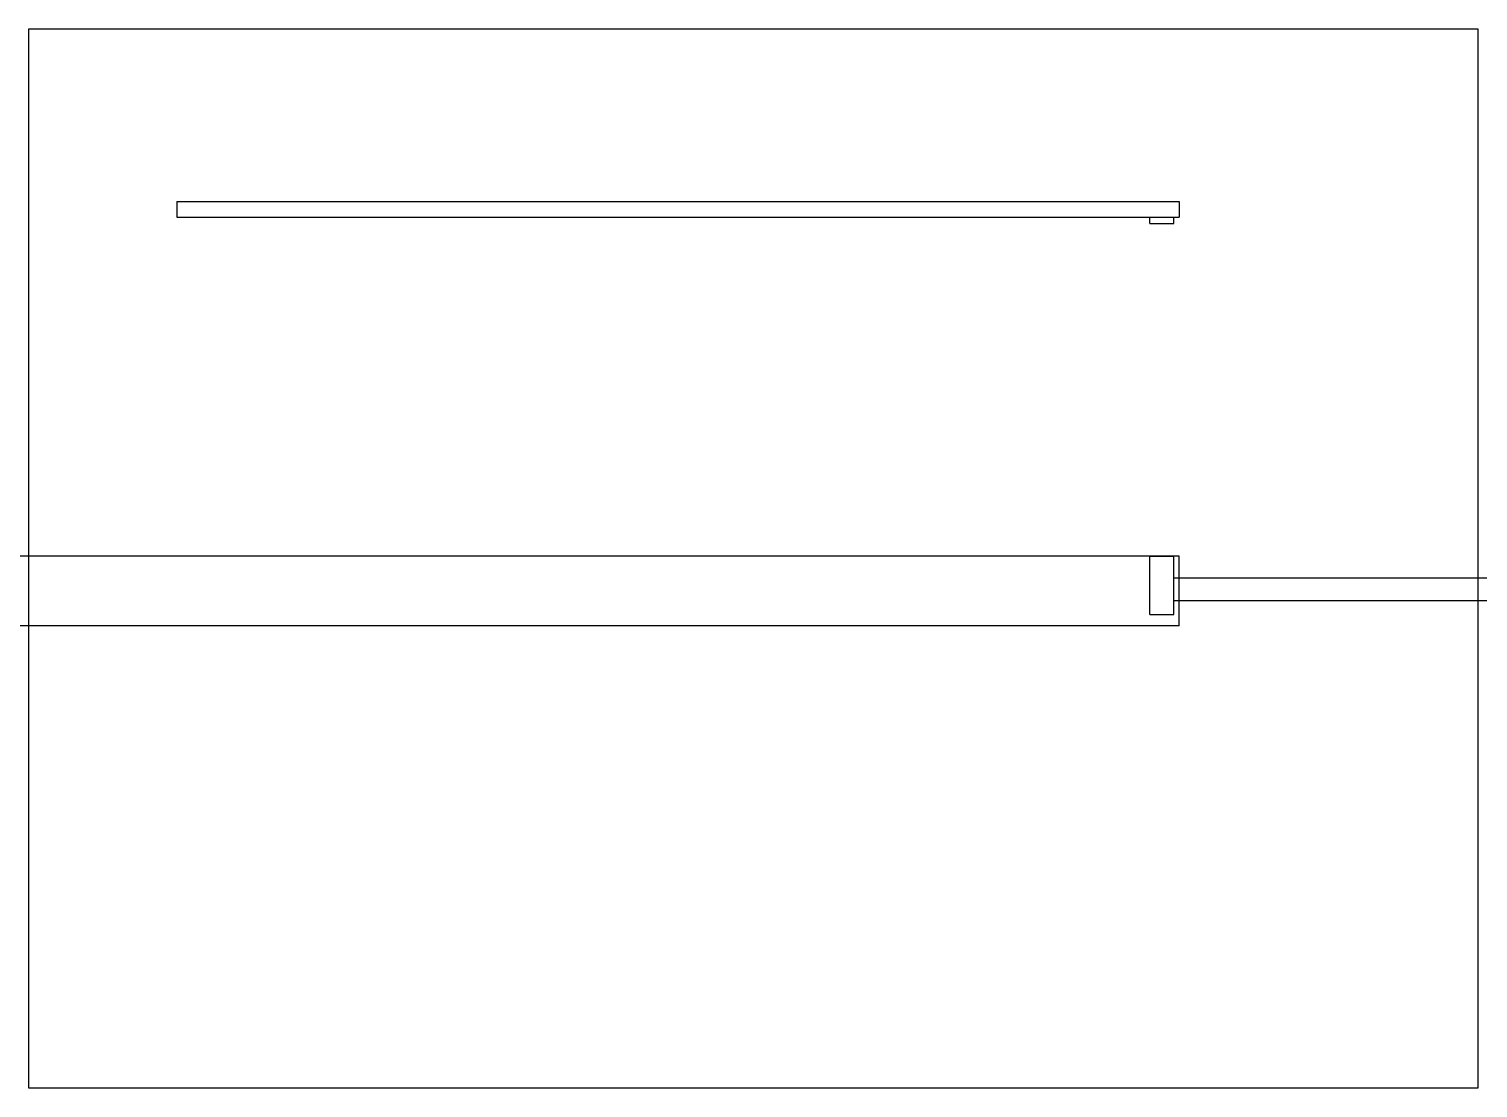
# Model space of a CAD drawing. Header units: inches. Extents: x -1.3 to 11.7, y -0.1 to 9.4.
import ezdxf

# ---------------------------------------------------------------- set-up
doc = ezdxf.new("R2010")
doc.units = ezdxf.units.IN
doc.header["$MEASUREMENT"] = 0
doc.layers.add('Drawing', color=178, linetype='Continuous', lineweight=25, true_color=0x000000)
doc.layers.add('Tracing', color=3, linetype='Continuous', lineweight=25, true_color=0x00ff00)
picture_1 = doc.add_image_def('image1.jpg', size_in_pixel=(936, 684))

msp = doc.modelspace()

# ---------------------------------------------------------------- linework, layer by layer
at = {"layer": 'Tracing'}
for p, q in [((0, 7.891), (8.984, 7.891)), ((0, 7.891), (0, 7.752)), ((8.984, 7.891), (8.984, 7.752)), ((0, 7.752), (8.984, 7.752)), ((8.72, 7.696), (8.72, 7.752)), ((8.72, 7.696), (8.936, 7.696)), ((8.936, 7.696), (8.936, 7.752)), ((8.72, 4.192), (8.72, 4.713)), ((8.72, 4.713), (8.936, 4.713)), ((8.936, 4.192), (8.936, 4.713)), ((8.984, 4.088), (8.984, 4.713)), ((8.72, 4.192), (8.936, 4.192))]:
    msp.add_line(p, q, dxfattribs=at)
for p, direction in [((8.984, 4.713), (-1, 0)), ((8.936, 4.52), (1, 0)), ((8.936, 4.316), (1, 0)), ((8.984, 4.088), (-1, 0))]:
    msp.add_ray(p, direction, dxfattribs=at)

# ---------------------------------------------------------------- pictures from other files: only their frames are drawn
at = {"layer": 'Drawing'}
image = msp.add_image(picture_1, insert=(-1.325, -0.053), size_in_units=(12.987, 9.491), rotation=0, dxfattribs=at)
image.dxf.flags = 7

doc.saveas('drawing.dxf')
